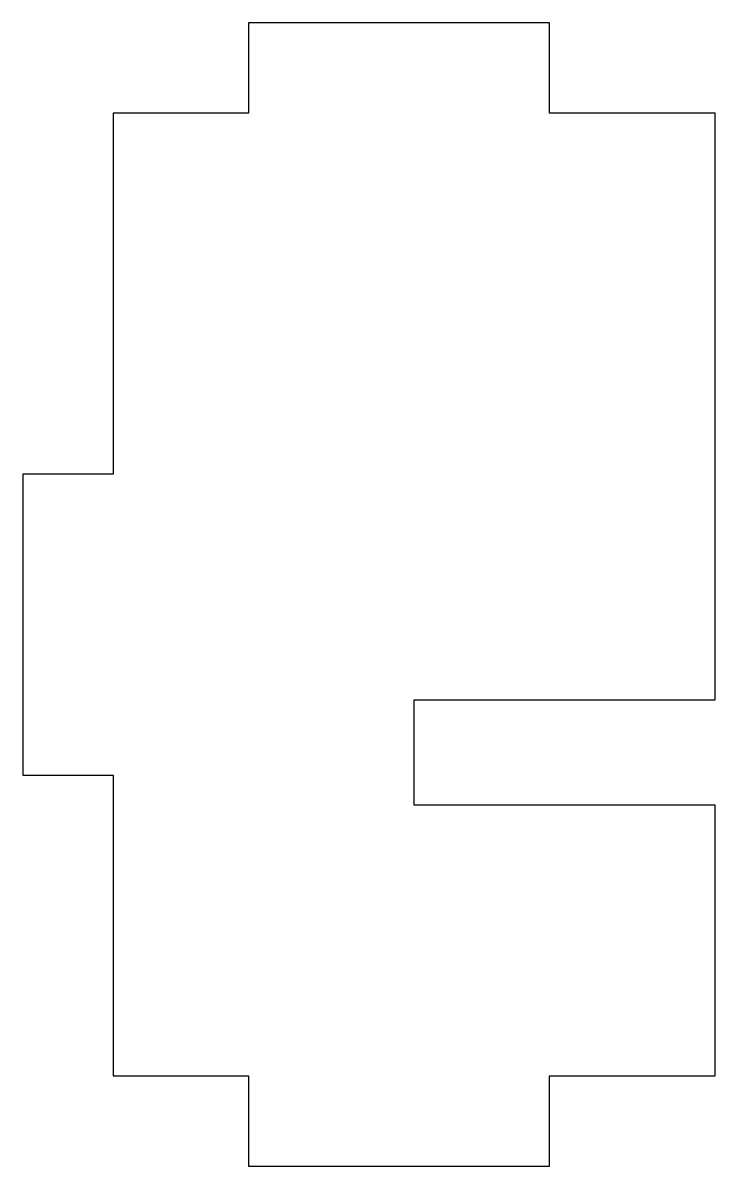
# Model space of a CAD drawing. Header units: millimetres. Extents: x -13 to 10, y -19 to 19.
import ezdxf

# ---------------------------------------------------------------- set-up
doc = ezdxf.new("R2010")
doc.units = ezdxf.units.MM

msp = doc.modelspace()

# ---------------------------------------------------------------- linework, layer by layer
msp.add_lwpolyline([(0, -3.5), (10, -3.5), (10, 16), (4.5, 16), (4.5, 19), (-5.5, 19), (-5.5, 16), (-10, 16), (-10, 4), (-13, 4), (-13, -6), (-10, -6), (-10, -16), (-5.5, -16), (-5.5, -19), (4.5, -19), (4.5, -16), (10, -16), (10, -7), (0, -7)], close=True)

doc.saveas('drawing.dxf')
